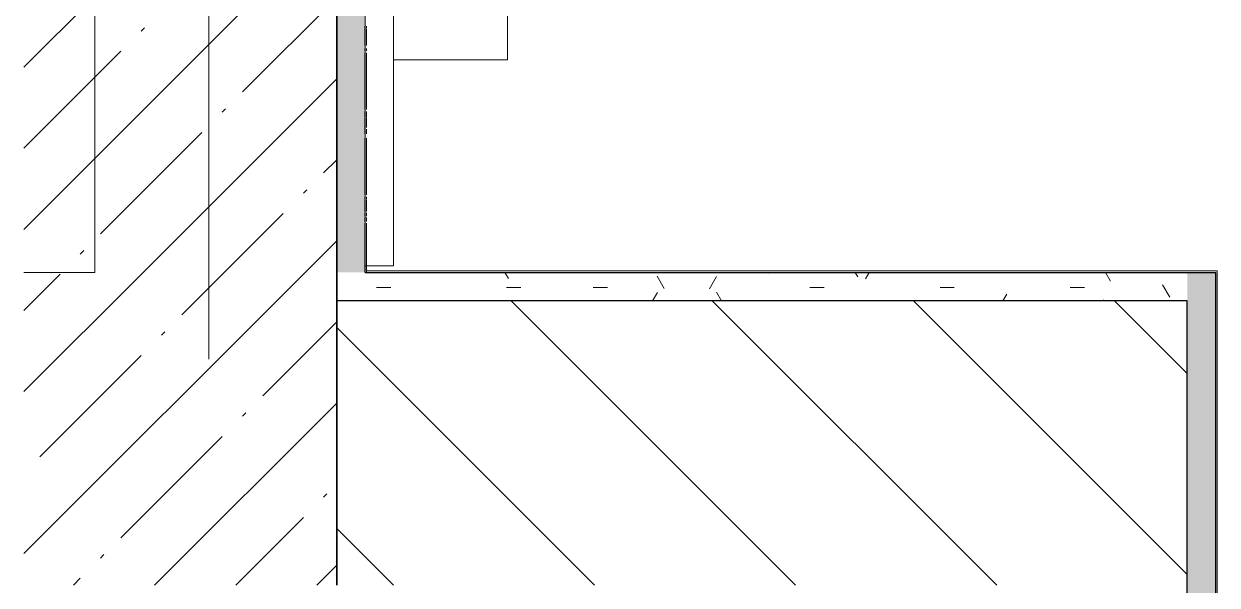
# Model space of a CAD drawing. Header units: millimetres. Extents: x 855 to 84199, y -1987 to 21700.
# Drawn here: x 10324 to 11163, y 17530 to 17925 of the extents above; entities that cross this region are included whole.
import ezdxf

# ---------------------------------------------------------------- set-up
doc = ezdxf.new("R2010")
doc.units = ezdxf.units.MM
doc.linetypes.add('Осевая', pattern=[3175, 635, -476.25, 1587.5, -476.25])
for name, color, linetype, lineweight in [('A-WALL', 7, 'Continuous', 9), ('I-WALL', 7, 'Continuous', 9), ('S-STRS-MBND', 7, 'Continuous', 9), ('Оси-2', 7, 'Осевая', 9)]:
    doc.layers.add(name, color=color, linetype=linetype, lineweight=lineweight)
for name, color, linetype, lineweight, true_color in [('A-WALL-2', 7, 'Continuous', 25, 0x3c3c3c), ('A-WALL-3', 7, 'Continuous', 35, 0x3c3c3c), ('A-WALL-FNSH-1', 7, 'Continuous', 13, 0x3c3c3c), ('I-FURN-1', 7, 'Continuous', 9, 0xf0f0f0)]:
    doc.layers.add(name, color=color, linetype=linetype, lineweight=lineweight, true_color=true_color)
pattern_1 = [(45, (-90256.056, 0), (-57.024626, 57.024626), []), (45, (-90199.03, 0), (-57.024626, 57.024626), [100.806, -20.161, 3.353, -16.808])]
pattern_2 = [(0, (-90256.056, 0), (121.92, 30.48), [10.058, -81.382, 10.058, -81.382, -487.68]), (0, (-90256.056, 0), (121.92, 30.48), [-182.88, 10.058, -172.822, 10.058, -81.382, -213.36]), (0, (-90256.056, 0), (121.92, 30.48), [-457.2, 10.058, -50.902, 10.058, -142.342]), (120, (-90210.336, 15.24), (-87.356454, 90.345817), [10.058, -81.382, 10.058, -81.382, -487.68]), (120, (-90210.336, 15.24), (-87.356454, 90.345817), [-182.88, 10.058, -172.822, 10.058, -81.382, -213.36]), (120, (-90210.336, 15.24), (-87.356454, 90.345817), [-457.2, 10.058, -50.902, 10.058, -142.342]), (240, (-90195.096, 76.2), (-34.563546, -120.825817), [10.058, -81.382, 10.058, -81.382, -487.68]), (240, (-90195.096, 76.2), (-34.563546, -120.825817), [-182.88, 10.058, -172.822, 10.058, -81.382, -213.36]), (240, (-90195.096, 76.2), (-34.563546, -120.825817), [-457.2, 10.058, -50.902, 10.058, -142.342])]

# ---------------------------------------------------------------- blocks, each defined once
blk = doc.blocks.new('Бизиборд лего - бизиборд 1_21б-32328682-План разверток пом_ 1_60_ Этаж 1')
at = {"layer": 'I-FURN-1'}
for p, q in [((1355, 100), (1245, 100)), ((1245, 100), (1355, 100)), ((1355, 20), (1355, 100)), ((1355, 100), (1355, 20)), ((1500, 20), (1000, 20)), ((1330, 20), (1350, 20)), ((1350, 20), (1330, 20)), ((1330, 20), (1350, 20)), ((1350, 20), (1330, 20)), ((1330, 20), (1331.34, 20)), ((1350, 20), (1330, 20)), ((1330, 20), (1335, 20)), ((1330.34, 20), (1330, 20)), ((1330, 20), (1337.41, 20)), ((1332.93, 20), (1330, 20)), ((1330, 20), (1330.34, 20)), ((1348.66, 20), (1330, 20)), ((1330, 20), (1335, 20)), ((1335, 20), (1330, 20)), ((1330, 20), (1350, 20)), ((1350, 20), (1330, 20)), ((1330, 20), (1350, 20)), ((1350, 20), (1330, 20)), ((1330, 20), (1340, 20)), ((1345, 20), (1330, 20)), ((1330, 20), (1350, 20)), ((1350, 20), (1330, 20)), ((1330, 20), (1350, 20)), ((1350, 20), (1330, 20)), ((1330, 20), (1330.34, 20)), ((1350, 20), (1330, 20)), ((1330, 20), (1350, 20)), ((1350, 20), (1330, 20)), ((1330, 20), (1337.41, 20)), ((1350, 20), (1330, 20)), ((1330, 20), (1335, 20)), ((1350, 20), (1330, 20)), ((1330, 20), (1350, 20)), ((1350, 20), (1330, 20)), ((1330, 20), (1350, 20)), ((1350, 20), (1330, 20)), ((1330, 20), (1350, 20)), ((1332.93, 20), (1330, 20)), ((1330, 20), (1350, 20)), ((1350, 20), (1330, 20)), ((1330, 20), (1350, 20)), ((1350, 20), (1330, 20)), ((1330, 20), (1350, 20)), ((1350, 20), (1330, 20)), ((1330, 20), (1350, 20)), ((1350, 20), (1330, 20)), ((1330, 20), (1350, 20)), ((1350, 20), (1330, 20)), ((1330, 20), (1331.34, 20)), ((1340, 20), (1330, 20)), ((1330, 20), (1340, 20)), ((1350, 20), (1330, 20)), ((1330, 20), (1330.34, 20)), ((1342.59, 20), (1330, 20)), ((1350, 20), (1330.34, 20)), ((1330.34, 20), (1331.34, 20)), ((1330.34, 20), (1331.34, 20)), ((1330.34, 20), (1332.93, 20)), ((1331.34, 20), (1332.93, 20)), ((1332.93, 20), (1331.34, 20)), ((1331.34, 20), (1332.93, 20)), ((1331.34, 20), (1350, 20)), ((1331.34, 20), (1335, 20)), ((1331.34, 20), (1332.93, 20)), ((1331.34, 20), (1350, 20)), ((1349.66, 20), (1332.93, 20)), ((1332.93, 20), (1335, 20)), ((1337.41, 20), (1332.93, 20)), ((1332.93, 20), (1335, 20)), ((1333.56, 20), (1337.41, 20)), ((1337.41, 20), (1333.56, 20)), ((1333.56, 20), (1337.41, 20)), ((1335, 20), (1350, 20)), ((1335, 20), (1337.41, 20)), ((1335, 20), (1349.66, 20)), ((1350, 20), (1335, 20)), ((1335, 20), (1337.41, 20)), ((1335, 20), (1350, 20)), ((1335, 20), (1340, 20)), ((1337.41, 20), (1350, 20)), ((1337.41, 20), (1340, 20)), ((1337.41, 20), (1340, 20)), ((1337.41, 20), (1349.66, 20)), ((1350, 20), (1337.41, 20)), ((1337.69, 20), (1345, 20)), ((1345, 20), (1337.69, 20)), ((1337.69, 20), (1345, 20)), ((1340, 20), (1342.59, 20)), ((1340, 20), (1350, 20)), ((1340, 20), (1342.59, 20)), ((1350, 20), (1340, 20)), ((1340, 20), (1350, 20)), ((1340, 20), (1342.59, 20)), ((1342.59, 20), (1345, 20)), ((1342.59, 20), (1345, 20)), ((1342.59, 20), (1345, 20)), ((1345, 20), (1342.59, 20)), ((1345, 20), (1347.07, 20)), ((1347.07, 20), (1345, 20)), ((1345, 20), (1350, 20)), ((1345, 20), (1348.66, 20)), ((1347.07, 20), (1345, 20)), ((1347.07, 20), (1348.66, 20)), ((1348.66, 20), (1347.07, 20)), ((1347.07, 20), (1348.66, 20)), ((1347.07, 20), (1348.66, 20)), ((1350, 20), (1347.07, 20)), ((1349.66, 20), (1347.07, 20)), ((1348.66, 20), (1349.66, 20)), ((1349.66, 20), (1348.66, 20)), ((1348.66, 20), (1349.66, 20)), ((1350, 20), (1349.66, 20)), ((1349.66, 20), (1350, 20)), ((1350, 20), (1349.66, 20)), ((1349.66, 20), (1350, 20)), ((1349.66, 20), (1350, 20)), ((1349.66, 20), (1350, 20)), ((1350, 20), (1349.66, 20)), ((1350, 20), (1355, 20)), ((1355, 20), (1350, 20)), ((1350, 20), (1355, 20)), ((1355, 20), (1390, 20)), ((1390, 20), (1410, 20)), ((1410, 20), (1390, 20)), ((1390, 20), (1390.34, 20)), ((1391.34, 20), (1390, 20)), ((1390, 20), (1410, 20)), ((1410, 20), (1390, 20)), ((1390, 20), (1397.41, 20)), ((1410, 20), (1390, 20)), ((1390, 20), (1397.41, 20)), ((1409.66, 20), (1390, 20)), ((1390, 20), (1410, 20)), ((1410, 20), (1390, 20)), ((1390, 20), (1410, 20)), ((1410, 20), (1390, 20)), ((1390, 20), (1390.34, 20)), ((1410, 20), (1390, 20)), ((1390, 20), (1410, 20)), ((1410, 20), (1390, 20)), ((1390, 20), (1405, 20)), ((1407.07, 20), (1390, 20)), ((1390, 20), (1410, 20)), ((1410, 20), (1390, 20)), ((1390, 20), (1410, 20)), ((1410, 20), (1390, 20)), ((1390, 20), (1410, 20)), ((1410, 20), (1390, 20)), ((1390, 20), (1410, 20)), ((1410, 20), (1390, 20)), ((1390, 20), (1410, 20)), ((1410, 20), (1390, 20)), ((1390, 20), (1397.41, 20)), ((1390.34, 20), (1390, 20)), ((1390, 20), (1410, 20)), ((1410, 20), (1390, 20)), ((1390, 20), (1410, 20)), ((1410, 20), (1390, 20)), ((1390, 20), (1410, 20)), ((1410, 20), (1390, 20)), ((1390, 20), (1410, 20)), ((1410, 20), (1390, 20)), ((1390, 20), (1410, 20)), ((1410, 20), (1390, 20)), ((1390, 20), (1410, 20)), ((1410, 20), (1390, 20)), ((1390, 20), (1410, 20)), ((1410, 20), (1390, 20)), ((1390, 20), (1410, 20)), ((1402.59, 20), (1390, 20)), ((1390, 20), (1410, 20)), ((1390.34, 20), (1390, 20)), ((1390, 20), (1391.34, 20)), ((1410, 20), (1390, 20)), ((1390, 20), (1410, 20)), ((1410, 20), (1390, 20)), ((1390.34, 20), (1391.34, 20)), ((1390.34, 20), (1397.41, 20)), ((1391.34, 20), (1390.34, 20)), ((1391.34, 20), (1390.34, 20)), ((1391.34, 20), (1395, 20)), ((1391.34, 20), (1392.93, 20)), ((1395, 20), (1391.34, 20)), ((1395, 20), (1391.34, 20)), ((1392.93, 20), (1391.34, 20)), ((1391.34, 20), (1410, 20)), ((1392.93, 20), (1395, 20)), ((1410, 20), (1392.93, 20)), ((1395, 20), (1410, 20)), ((1405, 20), (1395, 20)), ((1397.41, 20), (1395, 20)), ((1395.56, 20), (1407.07, 20)), ((1397.41, 20), (1405, 20)), ((1397.41, 20), (1400, 20)), ((1397.41, 20), (1407.07, 20)), ((1397.41, 20), (1410, 20)), ((1400, 20), (1397.41, 20)), ((1400, 20), (1410, 20)), ((1410, 20), (1400, 20)), ((1408.66, 20), (1402.59, 20)), ((1408.66, 20), (1405, 20)), ((1405, 20), (1409.66, 20)), ((1405, 20), (1410, 20)), ((1407.07, 20), (1410, 20)), ((1410, 20), (1407.07, 20)), ((1410, 20), (1408.66, 20)), ((1409.66, 20), (1408.66, 20)), ((1409.66, 20), (1410, 20)), ((1410, 20), (1409.66, 20)), ((1410, 20), (1409.66, 20)), ((1410, 20), (1450, 20)), ((1450, 20), (1450.34, 20)), ((1462.59, 20), (1450, 20)), ((1450, 20), (1465, 20)), ((1467.07, 20), (1450, 20)), ((1450, 20), (1470, 20)), ((1470, 20), (1450, 20)), ((1450, 20), (1470, 20)), ((1460, 20), (1450, 20)), ((1450, 20), (1470, 20)), ((1469.66, 20), (1450, 20)), ((1450, 20), (1470, 20)), ((1457.41, 20), (1450, 20)), ((1450, 20), (1470, 20)), ((1470, 20), (1450, 20)), ((1450, 20), (1470, 20)), ((1470, 20), (1450, 20)), ((1450, 20), (1470, 20)), ((1470, 20), (1450, 20)), ((1450, 20), (1470, 20)), ((1470, 20), (1450, 20)), ((1450, 20), (1470, 20)), ((1470, 20), (1450, 20)), ((1450, 20), (1470, 20)), ((1470, 20), (1450, 20)), ((1450, 20), (1470, 20)), ((1451.34, 20), (1450, 20)), ((1450, 20), (1470, 20)), ((1468.66, 20), (1450, 20)), ((1450, 20), (1465, 20)), ((1470, 20), (1450, 20)), ((1450, 20), (1451.34, 20)), ((1451.34, 20), (1450, 20)), ((1450, 20), (1470, 20)), ((1470, 20), (1450, 20)), ((1450, 20), (1470, 20)), ((1470, 20), (1450, 20)), ((1450, 20), (1470, 20)), ((1470, 20), (1450, 20)), ((1450, 20), (1470, 20)), ((1470, 20), (1450, 20)), ((1450, 20), (1470, 20)), ((1470, 20), (1450, 20)), ((1450, 20), (1470, 20)), ((1470, 20), (1450, 20)), ((1450, 20), (1470, 20)), ((1470, 20), (1450, 20)), ((1450, 20), (1470, 20)), ((1470, 20), (1450, 20)), ((1450, 20), (1450.34, 20)), ((1470, 20), (1450, 20)), ((1450, 20), (1470, 20)), ((1470, 20), (1450, 20)), ((1450, 20), (1470, 20)), ((1470, 20), (1450, 20)), ((1450.34, 20), (1451.34, 20)), ((1450.34, 20), (1451.34, 20)), ((1451.34, 20), (1452.93, 20)), ((1451.34, 20), (1452.93, 20)), ((1470, 20), (1451.34, 20)), ((1451.34, 20), (1452.93, 20)), ((1470, 20), (1451.34, 20)), ((1451.34, 20), (1452.93, 20)), ((1452.93, 20), (1455, 20)), ((1452.93, 20), (1455, 20)), ((1452.93, 20), (1455, 20)), ((1453.43, 20), (1461.7, 20)), ((1455, 20), (1457.41, 20)), ((1455, 20), (1462.59, 20)), ((1455, 20), (1457.41, 20)), ((1457.41, 20), (1460, 20)), ((1470, 20), (1457.41, 20)), ((1457.41, 20), (1460, 20)), ((1460, 20), (1462.59, 20)), ((1470, 20), (1460, 20)), ((1460, 20), (1462.59, 20)), ((1462.59, 20), (1465, 20)), ((1462.59, 20), (1469.66, 20)), ((1465, 20), (1462.59, 20)), ((1462.59, 20), (1465, 20)), ((1462.59, 20), (1465, 20)), ((1470, 20), (1465, 20)), ((1465, 20), (1470, 20)), ((1465, 20), (1468.66, 20)), ((1465, 20), (1468.66, 20)), ((1465, 20), (1467.07, 20)), ((1465.84, 20), (1468.66, 20)), ((1470, 20), (1467.07, 20)), ((1467.07, 20), (1468.66, 20)), ((1470, 20), (1468.66, 20)), ((1468.66, 20), (1470, 20)), ((1468.66, 20), (1470, 20)), ((1468.66, 20), (1469.66, 20)), ((1469.66, 20), (1470, 20)), ((1470, 20), (1469.66, 20)), ((1469.66, 20), (1470, 20)), ((1470, 20), (1500, 20)), ((1470, 20), (1470, 20)), ((1470, 20), (1470, 20)), ((1470, 20), (1470, 20)), ((1470, 20), (1470, 20)), ((1470, 20), (1470, 20)), ((1470, 20), (1470, 20)), ((1470, 20), (1470, 20)), ((1470, 20), (1470, 20)), ((1470, 20), (1470, 20)), ((1470, 20), (1470, 20)), ((1470, 20), (1470, 20)), ((1470, 20), (1470, 20)), ((1470, 20), (1470, 20)), ((1470, 20), (1470, 20)), ((1470, 20), (1470, 20)), ((1470, 20), (1470, 20)), ((1470, 20), (1470, 20)), ((1470, 20), (1470, 20)), ((1470, 20), (1470, 20)), ((1470, 20), (1470, 20)), ((1470, 20), (1470, 20)), ((1470, 20), (1470, 20)), ((1470, 20), (1470, 20)), ((1470, 20), (1470, 20)), ((1470, 20), (1470, 20)), ((1470, 20), (1470, 20)), ((1470, 20), (1470, 20)), ((1470, 20), (1470, 20)), ((1470, 20), (1470, 20)), ((1470, 20), (1470, 20)), ((1470, 20), (1470, 20)), ((1470, 20), (1470, 20)), ((1470, 20), (1470, 20)), ((1470, 20), (1470, 20)), ((1470, 20), (1470, 20)), ((1470, 20), (1470, 20)), ((1470, 20), (1470, 20)), ((1470, 20), (1470, 20)), ((1470, 20), (1470, 20)), ((1470, 20), (1470, 20)), ((1470, 20), (1470, 20)), ((1470, 20), (1470, 20)), ((1470, 20), (1470, 20)), ((1470, 20), (1470, 20)), ((1470, 20), (1470, 20)), ((1470, 20), (1470, 20)), ((1470, 20), (1470, 20)), ((1470, 20), (1470, 20)), ((1470, 20), (1470, 20)), ((1470, 20), (1470, 20)), ((1470, 20), (1470, 20)), ((1470, 20), (1470, 20)), ((1500, 0), (1500, 20)), ((1500, 20), (1500, 0)), ((1000, 0), (1500, 0)), ((1350, 0), (1330, 0)), ((1330, 0), (1350, 0)), ((1350, 0), (1330, 0)), ((1330, 0), (1350, 0)), ((1350, 0), (1330, 0)), ((1330, 0), (1350, 0)), ((1350, 0), (1330, 0)), ((1330, 0), (1350, 0)), ((1350, 0), (1330, 0)), ((1330, 0), (1350, 0)), ((1332.93, 0), (1330, 0)), ((1330, 0), (1332.93, 0)), ((1350, 0), (1330, 0)), ((1330, 0), (1350, 0)), ((1350, 0), (1330, 0)), ((1330, 0), (1350, 0)), ((1350, 0), (1330, 0)), ((1330, 0), (1350, 0)), ((1332.93, 0), (1330, 0)), ((1330, 0), (1350, 0)), ((1350, 0), (1330, 0)), ((1330, 0), (1350, 0)), ((1350, 0), (1330, 0)), ((1330, 0), (1345, 0)), ((1330.34, 0), (1330, 0)), ((1330, 0), (1331.34, 0)), ((1349.66, 0), (1330, 0)), ((1330, 0), (1350, 0)), ((1340, 0), (1330, 0)), ((1330, 0), (1350, 0)), ((1350, 0), (1330, 0)), ((1330, 0), (1330.34, 0)), ((1331.34, 0), (1330.34, 0)), ((1330.34, 0), (1332.93, 0)), ((1332.93, 0), (1331.34, 0)), ((1342.59, 0), (1331.34, 0)), ((1331.34, 0), (1345, 0)), ((1350, 0), (1332.93, 0)), ((1332.93, 0), (1350, 0)), ((1350, 0), (1332.93, 0)), ((1332.93, 0), (1340, 0)), ((1337.41, 0), (1333.56, 0)), ((1345, 0), (1337.69, 0)), ((1350, 0), (1340, 0)), ((1340, 0), (1350, 0)), ((1349.66, 0), (1342.59, 0)), ((1345, 0), (1350, 0)), ((1345, 0), (1350, 0)), ((1348.66, 0), (1347.07, 0)), ((1350, 0), (1349.66, 0)), ((1350, 0), (1349.66, 0)), ((1390, 0), (1350, 0)), ((1410, 0), (1390, 0)), ((1390, 0), (1410, 0)), ((1410, 0), (1390, 0)), ((1390, 0), (1410, 0)), ((1410, 0), (1390, 0)), ((1390, 0), (1410, 0)), ((1410, 0), (1390, 0)), ((1390, 0), (1408.66, 0)), ((1410, 0), (1390, 0)), ((1390, 0), (1410, 0)), ((1395, 0), (1390, 0)), ((1390, 0), (1395, 0)), ((1410, 0), (1390, 0)), ((1390, 0), (1410, 0)), ((1410, 0), (1390, 0)), ((1390, 0), (1410, 0)), ((1410, 0), (1390, 0)), ((1390, 0), (1410, 0)), ((1410, 0), (1390, 0)), ((1390, 0), (1407.07, 0)), ((1410, 0), (1390, 0)), ((1390, 0), (1410, 0)), ((1391.34, 0), (1390, 0)), ((1390, 0), (1410, 0)), ((1392.93, 0), (1390, 0)), ((1390, 0), (1391.34, 0)), ((1410, 0), (1390, 0)), ((1390, 0), (1410, 0)), ((1408.66, 0), (1390, 0)), ((1390, 0), (1410, 0)), ((1395, 0), (1390, 0)), ((1390, 0), (1391.34, 0)), ((1395, 0), (1391.34, 0)), ((1410, 0), (1391.34, 0)), ((1391.34, 0), (1392.93, 0)), ((1391.34, 0), (1400, 0)), ((1409.66, 0), (1392.93, 0)), ((1392.93, 0), (1397.41, 0)), ((1410, 0), (1395, 0)), ((1395, 0), (1410, 0)), ((1407.07, 0), (1395, 0)), ((1407.07, 0), (1395.56, 0)), ((1397.41, 0), (1405, 0)), ((1400, 0), (1408.66, 0)), ((1405, 0), (1410, 0)), ((1407.07, 0), (1410, 0)), ((1409.66, 0), (1407.07, 0)), ((1408.66, 0), (1410, 0)), ((1410, 0), (1408.66, 0)), ((1408.66, 0), (1409.66, 0)), ((1410, 0), (1409.66, 0)), ((1410, 0), (1409.66, 0)), ((1409.66, 0), (1410, 0)), ((1450, 0), (1410, 0)), ((1470, 0), (1450, 0)), ((1450, 0), (1470, 0)), ((1470, 0), (1450, 0)), ((1450, 0), (1470, 0)), ((1470, 0), (1450, 0)), ((1450, 0), (1470, 0)), ((1470, 0), (1450, 0)), ((1450, 0), (1470, 0)), ((1470, 0), (1450, 0)), ((1450, 0), (1450.34, 0)), ((1452.93, 0), (1450, 0)), ((1450, 0), (1452.93, 0)), ((1470, 0), (1450, 0)), ((1450, 0), (1470, 0)), ((1470, 0), (1450, 0)), ((1450, 0), (1470, 0)), ((1470, 0), (1450, 0)), ((1450, 0), (1470, 0)), ((1470, 0), (1450, 0)), ((1450, 0), (1470, 0)), ((1470, 0), (1450, 0)), ((1450, 0), (1470, 0)), ((1470, 0), (1450, 0)), ((1450, 0), (1465, 0)), ((1462.59, 0), (1450, 0)), ((1450, 0), (1467.07, 0)), ((1470, 0), (1450, 0)), ((1450, 0), (1470, 0)), ((1470, 0), (1450, 0)), ((1450, 0), (1470, 0)), ((1450.34, 0), (1450, 0)), ((1450, 0), (1455, 0)), ((1450.34, 0), (1462.59, 0)), ((1457.41, 0), (1450.34, 0)), ((1452.93, 0), (1451.34, 0)), ((1470, 0), (1452.93, 0)), ((1452.93, 0), (1470, 0)), ((1461.7, 0), (1453.43, 0)), ((1455, 0), (1467.07, 0)), ((1467.07, 0), (1457.41, 0)), ((1465, 0), (1462.59, 0)), ((1462.59, 0), (1470, 0)), ((1470, 0), (1462.59, 0)), ((1465, 0), (1470, 0)), ((1468.66, 0), (1465.84, 0)), ((1467.07, 0), (1470, 0)), ((1470, 0), (1467.07, 0)), ((1467.07, 0), (1470, 0)), ((1500, 0), (1470, 0)), ((1491.49, 0), (1500, 0)), ((1500, 0), (1491.49, 0))]:
    blk.add_line(p, q, dxfattribs=at)

msp = doc.modelspace()

# ---------------------------------------------------------------- hatches: boundary and pattern name
at = {"layer": 'I-WALL'}
h = msp.add_hatch(dxfattribs=at)
h.set_pattern_fill('FP_2', color=256, style=0, pattern_type=2)
h.set_pattern_definition(pattern_1)
h.paths.add_polyline_path([(10460.11, 17750), (10543.94, 17750), (10543.94, 21400), (10323.94, 21400), (10323.94, 17750)])
h = msp.add_hatch(dxfattribs=at)
h.set_pattern_fill('FP_19', color=256, style=0, pattern_type=2)
h.set_pattern_definition(pattern_2)
h.paths.add_polyline_path([(10562.36, 17750), (10563.94, 17750), (10563.94, 20791.5), (10543.94, 20791.5), (10543.94, 17750)])
h = msp.add_hatch(dxfattribs=at)
h.set_pattern_fill('FP_2', color=256, style=0, pattern_type=2)
h.set_pattern_definition(pattern_1)
h.paths.add_polyline_path([(10543.94, 17530), (10543.94, 17750), (10323.94, 17750), (10323.94, 17530)])
h = msp.add_hatch(dxfattribs=at)
h.set_pattern_fill('FP_19', color=256, style=0, pattern_type=2)
h.set_pattern_definition(pattern_2)
h.paths.add_polyline_path([(10543.94, 17730), (11141.94, 17730), (11141.94, 17750), (10543.94, 17750), (10543.94, 17743.19)])
h = msp.add_hatch(dxfattribs=at)
h.set_pattern_fill('FP_19', color=256, style=0, pattern_type=2)
h.set_pattern_definition(pattern_2)
h.paths.add_polyline_path([(11161.94, 13557), (11161.94, 15050), (11149.94, 15050), (11149.94, 15045), (11141.94, 15045), (11141.94, 13557)])
h.paths.add_polyline_path([(11149.94, 16175), (11161.94, 16175), (11161.94, 17750), (11141.94, 17750), (11141.94, 16205), (11149.94, 16205)])
h = msp.add_hatch(dxfattribs=at)
h.set_pattern_fill('FP_3', color=256, style=0, pattern_type=2)
h.set_pattern_definition([(135, (-90256.06, 0), (-70.71068, -70.71068), [])])
h.paths.add_polyline_path([(10941.94, 17530), (11141.94, 17530), (11141.94, 17730), (10543.94, 17730), (10543.94, 17530)])

# ---------------------------------------------------------------- linework, layer by layer
at = {"layer": 'A-WALL'}
msp.add_line((10564.94, 17751), (10564.94, 17750), dxfattribs=at)
at = {"layer": 'A-WALL-2'}
for p, q in [((10563.94, 17921.57), (10563.94, 17923.16)), ((10563.94, 17917.09), (10563.94, 17920.94)), ((10563.94, 17909.5), (10563.94, 17916.81)), ((10563.94, 17905.84), (10563.94, 17907.43)), ((10563.94, 17864.5), (10563.94, 17904.5)), ((10563.94, 17859.5), (10563.94, 17863.16)), ((10563.94, 17847.43), (10563.94, 17858.94)), ((10563.94, 17804.5), (10563.94, 17844.5)), ((10563.94, 17801.57), (10563.94, 17803.16)), ((10563.94, 17792.8), (10563.94, 17801.07)), ((10563.94, 17789.5), (10563.94, 17791.91)), ((10563.94, 17785.84), (10563.94, 17788.66)), ((10563.94, 17750), (10563.94, 17784.5)), ((10563.94, 17750), (11161.94, 17750)), ((11161.94, 16175), (11161.94, 17750)), ((11141.94, 17730), (10543.94, 17730)), ((11141.94, 16205), (11141.94, 17730))]:
    msp.add_line(p, q, dxfattribs=at)
at = {"layer": 'A-WALL-3'}
msp.add_line((10543.94, 17530), (10543.94, 20754), dxfattribs=at)
at = {"layer": 'A-WALL-FNSH-1'}
for p, q in [((10564.94, 17921.57), (10564.94, 17923.08)), ((10564.94, 17919.5), (10564.94, 17920.94)), ((10564.94, 17917.09), (10564.94, 17919.38)), ((10564.94, 17914.5), (10564.94, 17916.81)), ((10564.94, 17911.91), (10564.94, 17914.37)), ((10564.94, 17909.5), (10564.94, 17911.79)), ((10564.94, 17905.84), (10564.94, 17907.35)), ((10564.94, 17864.48), (10564.94, 17904.5)), ((10564.94, 17861.57), (10564.94, 17863.08)), ((10564.94, 17859.5), (10564.94, 17861.47)), ((10564.94, 17857.09), (10564.94, 17858.94)), ((10564.94, 17854.5), (10564.94, 17856.96)), ((10564.94, 17851.91), (10564.94, 17854.37)), ((10564.94, 17849.5), (10564.94, 17850.67)), ((10564.94, 17847.43), (10564.94, 17849.4)), ((10564.94, 17804.48), (10564.94, 17844.5)), ((10564.94, 17801.57), (10564.94, 17803.08)), ((10564.94, 17799.5), (10564.94, 17801.07)), ((10564.94, 17797.09), (10564.94, 17799.38)), ((10564.94, 17794.5), (10564.94, 17796.96)), ((10564.94, 17792.8), (10564.94, 17794.37)), ((10564.94, 17789.5), (10564.94, 17791.79)), ((10564.94, 17787.43), (10564.94, 17788.66)), ((10564.94, 17785.84), (10564.94, 17787.35)), ((10564.94, 17751), (10564.94, 17784.5)), ((11162.94, 17751), (10564.94, 17751)), ((11162.94, 16175), (11162.94, 17751))]:
    msp.add_line(p, q, dxfattribs=at)
at = {"layer": 'S-STRS-MBND'}
for p, q in [((10373.94, 17750), (10373.94, 21150)), ((10323.94, 17750), (10373.94, 17750))]:
    msp.add_line(p, q, dxfattribs=at)
at = {"layer": 'Оси-2'}
msp.add_line((10453.94, 14513.99), (10453.94, 18900), dxfattribs=at)

# ---------------------------------------------------------------- block references
at = {"layer": 'I-FURN-1', "rotation": 270.0000000000001}
msp.add_blockref('Бизиборд лего - бизиборд 1_21б-32328682-План разверток пом_ 1_60_ Этаж 1', (10563.94, 19254.5), dxfattribs=at)

doc.saveas('drawing.dxf')
